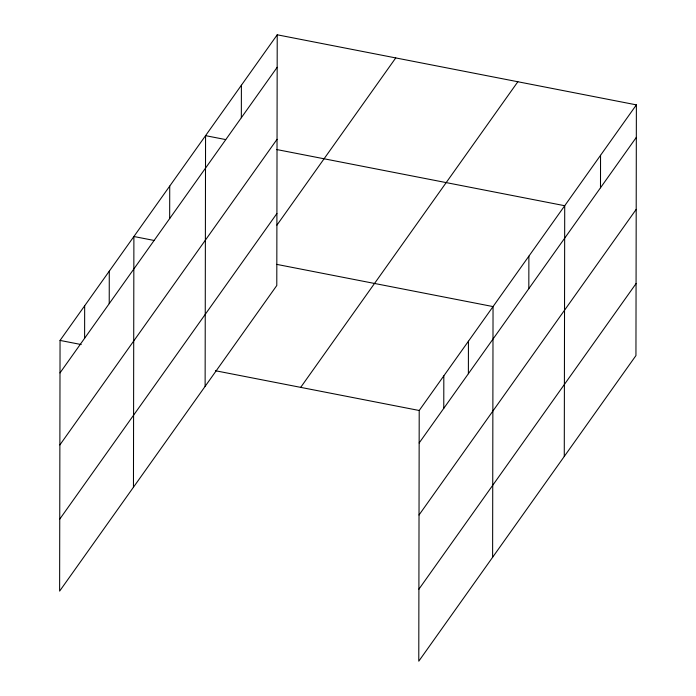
<?xml version="1.0" encoding="UTF-8"?>
<svg xmlns="http://www.w3.org/2000/svg" width="696" height="696" viewBox="0 0 696 696"><rect width="100%" height="100%" fill="white"/><g stroke="black" fill="none" stroke-linecap="round" stroke-linejoin="round"><path stroke-width="1.04" d="M277.225 34.8L60.056 340.422L59.621 591.13L276.79 285.508L277.225 34.8L636.379 104.87L635.944 355.578L418.775 661.2L419.209 410.492L636.379 104.87M84.608 338.282L84.668 305.788M109.228 303.647L109.281 271.153M133.458 487.217L133.893 236.51L153.999 240.433M169.667 218.579L169.728 186.084M205.12 386.367L205.564 135.659L225.669 139.574M241.338 117.72L241.399 85.225M443.77 408.352L443.822 375.857M468.382 373.709L468.434 341.214M492.611 557.287L493.046 306.579L276.625 264.358M528.821 288.649L528.882 256.154M564.273 456.428L564.717 205.72L276.46 149.492M600.491 187.79L600.552 155.295M59.995 372.917L277.173 67.294M59.873 444.927L277.043 139.304M59.743 519.12L276.912 213.498M276.93 225.13L395.746 57.925M300.689 387.368L517.859 81.745M419.149 442.987L636.327 137.364M419.027 514.997L636.196 209.374M418.896 589.19L636.074 283.568M60.056 340.422L81.223 344.555M215.421 370.733L419.209 410.492"/></g></svg>
